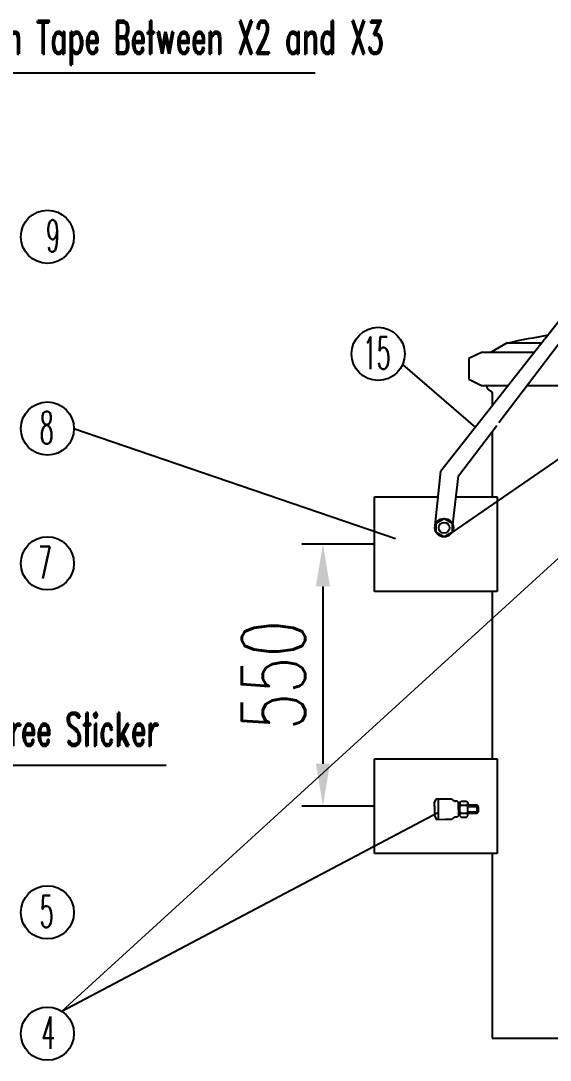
# Model space of a CAD drawing. Extents: x 4438 to 384502, y -178203 to -21188.
# Drawn here: x 382241 to 382616, y -176494 to -175758 of the extents above; entities that cross this region are included whole.
import ezdxf

# ---------------------------------------------------------------- set-up
doc = ezdxf.new("R2010")
doc.units = 0
doc.header["$LTSCALE"] = 8
doc.header["$MEASUREMENT"] = 0
doc.layers.get('0').update_dxf_attribs({"linetype": 'CONTINUOUS'})
doc.layers.get('DEFPOINTS').update_dxf_attribs({"linetype": 'CONTINUOUS'})
doc.layers.add('PL', color=5, linetype='CONTINUOUS')
doc.layers.add('细', color=7, linetype='CONTINUOUS', lineweight=20)
doc.styles.add('DFT', font='simplex', dxfattribs={"width": 0.67, "bigfont": 'dft'})
doc.styles.get("Standard").update_dxf_attribs({"font": 'txt.shx', "width": 0.5, "bigfont": 'intecad.shx'})
doc.styles.add('数字与字母', font='romand.shx', dxfattribs={"width": 0.8, "bigfont": 'hztxt.shx'})
doc.dimstyles.new('INTE$0', dxfattribs={"dimscale": 5, "dimtxt": 4, "dimasz": 3, "dimexe": 3, "dimexo": 0, "dimgap": 1, "dimtad": 1, "dimdec": 3, "dimdsep": 46, "dimtxsty": 'DFT', "dimcen": 0, "dimclrd": 3, "dimclre": 3, "dimclrt": 6, "dimadec": 0, "dimazin": 0, "dimtfac": 1, "dimtdec": 3, "dimtix": 1, "dimtmove": 1, "dimatfit": 0, "dimfxl": 1, "dimtolj": 1, "dimtzin": 0, "dimarcsym": 0})

# ---------------------------------------------------------------- blocks, each defined once
blk = doc.blocks.new('*D27')
at = {"color": 3, "lineweight": -2, "transparency": 16777216}
for p, q in [((382491.14, -176128.55), (382439.63, -176128.55)), ((382454.63, -176158.55), (382454.63, -176284.23)), ((382491.14, -176314.23), (382439.63, -176314.23))]:
    blk.add_line(p, q, dxfattribs=at)
at = {"color": 3, "transparency": 16777216}
for points in [[(382449.63, -176158.55), (382459.63, -176158.55), (382454.63, -176128.55)], [(382449.63, -176284.23), (382459.63, -176284.23), (382454.63, -176314.23)]]:
    blk.add_solid(points, dxfattribs=at)
at = {"layer": 'DEFPOINTS', "color": 0, "transparency": 16777216}
for p in [(382491.14, -176128.55), (382454.63, -176314.23), (382491.14, -176314.23)]:
    blk.add_point(p, dxfattribs=at)
at = {"color": 6, "transparency": 16777216, "insert": (382419.63, -176221.39), "char_height": 45, "attachment_point": 5, "rotation": 90, "style": 'DFT'}
blk.add_mtext('\\A1;550', dxfattribs=at)

msp = doc.modelspace()

# ---------------------------------------------------------------- linework, layer by layer
at = {"color": 1}
for p, q in [((382189.533, -175794.482), (382449.093, -175794.482)), ((382546.157, -176120.208), (382872.201, -175895.569)), ((382511.052, -176001.196), (382562.644, -176045.844)), ((382278.232, -176046.607), (382506.008, -176124.578)), ((382173.126, -176285.167), (382343.435, -176285.167)), ((382269.622, -176459.644), (382536.603, -176318.399))]:
    msp.add_line(p, q, dxfattribs=at)
for centre in [(382259.383, -175910.663), (382493.753, -175993.707), (382259.383, -176046.607), (382259.383, -176142.173), (382259.383, -176389.532), (382259.383, -176475.47)]:
    msp.add_circle(centre, 18.85, dxfattribs=at)
at = {"layer": 'PL', "color": 7, "ltscale": 0.5}
for p, q in [((382624.008, -175967.991), (382538.225, -176076.825)), ((382579.297, -176042.422), (382637.669, -175965.438)), ((382623.456, -175968.692), (382612.157, -175983.028)), ((382585.212, -175985.967), (382573.821, -175992.568)), ((382585.212, -175985.967), (382609.839, -175985.969)), ((382566.883, -175992.604), (382558.071, -175997.01)), ((382604.609, -175992.604), (382566.883, -175992.604)), ((382558.071, -175997.01), (382558.071, -176011.698)), ((382558.071, -176011.698), (382566.883, -176016.104)), ((382566.883, -176016.104), (382586.086, -176016.104)), ((382599.252, -176016.104), (382633.879, -176016.104)), ((382572.279, -176019.174), (382573.948, -176020.169)), ((382574.521, -176021.178), (382574.521, -176030.776)), ((382550.686, -176080.157), (382577.801, -176044.396)), ((382574.521, -176048.721), (382574.521, -176095.063)), ((382574.521, -176048.721), (382574.521, -176060.293)), ((382534.183, -176115.309), (382538.225, -176076.825)), ((382546.639, -176114.715), (382550.686, -176080.157)), ((382491.139, -176162.04), (382491.139, -176095.063)), ((382491.139, -176162.04), (382491.139, -176095.063)), ((382491.139, -176095.063), (382536.31, -176095.063)), ((382548.94, -176095.063), (382578.005, -176095.063)), ((382578.005, -176095.063), (382578.005, -176162.04)), ((382574.567, -176162.04), (382491.139, -176162.04)), ((382578.005, -176162.04), (382491.139, -176162.04)), ((382574.521, -176162.04), (382574.521, -176280.74)), ((382574.521, -176162.04), (382574.521, -176162.608)), ((382574.521, -176162.04), (382574.521, -176280.74)), ((382574.521, -176162.04), (382574.521, -176162.608)), ((382574.521, -176162.04), (382574.521, -176162.608)), ((382574.521, -176162.04), (382574.521, -176162.608)), ((382491.139, -176347.717), (382491.139, -176280.74)), ((382491.139, -176347.717), (382491.139, -176280.74)), ((382491.139, -176280.74), (382578.005, -176280.74)), ((382578.005, -176280.74), (382578.005, -176347.717)), ((382533.783, -176311.674), (382535.046, -176309.148)), ((382533.783, -176311.674), (382535.046, -176309.148)), ((382534.826, -176309.587), (382535.046, -176309.145)), ((382534.958, -176309.145), (382539.423, -176309.154)), ((382534.958, -176309.148), (382541.421, -176309.161)), ((382536.603, -176311.349), (382536.603, -176309.145)), ((382541.421, -176309.161), (382545.798, -176309.17)), ((382547.883, -176310.734), (382545.798, -176309.17)), ((382547.883, -176310.734), (382548.471, -176310.734)), ((382549.764, -176310.734), (382547.883, -176310.734)), ((382549.764, -176310.734), (382547.883, -176310.734)), ((382550.704, -176311.674), (382549.764, -176310.734)), ((382550.704, -176311.674), (382549.764, -176310.734)), ((382550.234, -176311.204), (382550.617, -176311.587)), ((382551.644, -176311.674), (382552.584, -176310.734)), ((382551.996, -176311.322), (382551.644, -176311.674)), ((382552.584, -176310.734), (382556.344, -176310.734)), ((382556.344, -176310.734), (382557.284, -176311.674)), ((382533.783, -176311.672), (382533.944, -176311.349)), ((382533.783, -176313.112), (382533.783, -176311.672)), ((382533.783, -176314.35), (382533.783, -176311.674)), ((382533.783, -176314.35), (382533.783, -176321.075)), ((382536.603, -176323.601), (382536.603, -176311.349)), ((382536.603, -176314.874), (382536.603, -176313.112)), ((382536.603, -176318.399), (382536.603, -176316.637)), ((382550.704, -176316.375), (382550.704, -176311.674)), ((382551.644, -176311.674), (382550.704, -176311.674)), ((382550.704, -176316.375), (382550.704, -176321.075)), ((382551.644, -176316.548), (382551.644, -176311.674)), ((382551.644, -176311.674), (382551.644, -176312.614)), ((382551.644, -176312.614), (382552.584, -176313.554)), ((382552.141, -176313.112), (382551.644, -176312.614)), ((382551.644, -176321.075), (382551.644, -176316.548)), ((382552.584, -176313.554), (382551.788, -176314.35)), ((382552.584, -176319.195), (382551.788, -176318.399)), ((382552.584, -176313.554), (382553.759, -176313.554)), ((382553.759, -176313.554), (382556.344, -176313.554)), ((382556.344, -176313.554), (382557.284, -176312.614)), ((382557.284, -176314.494), (382556.344, -176313.554)), ((382556.344, -176319.195), (382557.284, -176318.255)), ((382557.284, -176316.099), (382557.284, -176311.674)), ((382557.284, -176311.674), (382557.284, -176314.35)), ((382563.864, -176313.554), (382557.284, -176313.554)), ((382557.284, -176314.741), (382557.284, -176314.494)), ((382557.284, -176314.494), (382564.804, -176314.494)), ((382557.284, -176318.255), (382557.284, -176316.099)), ((382557.284, -176318.255), (382564.804, -176318.255)), ((382557.284, -176321.075), (382557.284, -176318.399)), ((382564.804, -176314.494), (382563.864, -176313.554)), ((382563.864, -176316.376), (382563.864, -176313.554)), ((382563.864, -176319.195), (382563.864, -176316.375)), ((382563.864, -176319.195), (382564.804, -176318.255)), ((382564.804, -176316.233), (382564.804, -176314.494)), ((382564.804, -176318.255), (382564.804, -176316.375)), ((382533.783, -176321.075), (382535.046, -176323.601)), ((382534.958, -176323.601), (382541.421, -176323.588)), ((382541.421, -176323.588), (382545.798, -176323.579)), ((382547.883, -176322.015), (382545.798, -176323.579)), ((382549.764, -176322.015), (382547.883, -176322.015)), ((382550.704, -176321.075), (382549.764, -176322.015)), ((382551.644, -176320.135), (382552.584, -176319.195)), ((382551.644, -176321.075), (382552.584, -176322.015)), ((382552.584, -176319.195), (382553.759, -176319.195)), ((382552.584, -176322.015), (382556.344, -176322.015)), ((382553.759, -176319.195), (382556.344, -176319.195)), ((382557.284, -176320.135), (382556.344, -176319.195)), ((382556.344, -176322.015), (382557.284, -176321.075)), ((382557.284, -176319.195), (382563.864, -176319.195)), ((382574.567, -176347.717), (382491.139, -176347.717)), ((382578.005, -176347.717), (382491.139, -176347.717)), ((382574.521, -176348.285), (382574.521, -176478.757)), ((382574.521, -176478.757), (382874.157, -176478.757))]:
    msp.add_line(p, q, dxfattribs=at)
msp.add_lwpolyline([(382540.503, -176110.416), (382546.157, -176113.68), (382546.157, -176120.208), (382540.503, -176123.472), (382534.85, -176120.208), (382534.85, -176113.68)], close=True, dxfattribs=at)
for radius in [6.528, 3.843]:
    msp.add_circle((382540.503, -176116.944), radius, dxfattribs=at)
for centre, radius, start, end in [((382573.934, -176016.398), 3.231, 180, 239.191278), ((382573.346, -176021.178), 1.175, 0, 59.191278)]:
    msp.add_arc(centre, radius, start, end, dxfattribs=at)
msp.add_open_spline([(382614.257, -175980.363), (382604.623, -175982.177), (382595.067, -175984.082), (382585.609, -175985.986)], degree=3, dxfattribs=at)
at = {"layer": '细', "color": 1}
msp.add_line((382269.622, -176459.644), (382660.532, -176102.867), dxfattribs=at)

# ---------------------------------------------------------------- texts
at = {"color": 3, "linetype": 'Continuous', "width": 18.22217, "attachment_point": 3, "line_spacing_factor": 0.9}
for s, insert, char_height in [('9', (382268.223, -175898.62), 22.778), ('15', (382502.594, -175981.664), 22.7777), ('8', (382263.793, -176034.563), 22.778), ('7', (382262.557, -176130.13), 22.778), ('5', (382263.768, -176377.488), 22.778), ('4', (382264.882, -176463.427), 22.778)]:
    msp.add_mtext(s, dxfattribs=dict(at, insert=insert, char_height=char_height))
at = {"layer": 'PL', "color": 7, "ltscale": 0.5, "style": '数字与字母', "width": 0.6}
for s, p in [('Connection Tape Between X2 and X3', (382135.871, -175781.103)), ('PCB Free Sticker', (382174.755, -176271.547))]:
    msp.add_text(s, height=23.50082, dxfattribs=at).set_placement(p)

# ---------------------------------------------------------------- dimensions: what is measured, and where the dimension line sits
at = {"color": 1}
dim = msp.add_linear_dim(base=(382454.634, -176314.228), p1=(382491.139, -176128.552), p2=(382491.139, -176314.228), angle=90, text='550', dimstyle='INTE$0', override={"dimtxt": 9, "dimasz": 6, "dimgap": 2.5, "dimdec": 2, "dimtdec": 2}, dxfattribs=at)
dim.commit()
dim.dimension.update_dxf_attribs({"geometry": '*D27', "text_midpoint": (382419.634, -176221.39)})

doc.saveas('drawing.dxf')
